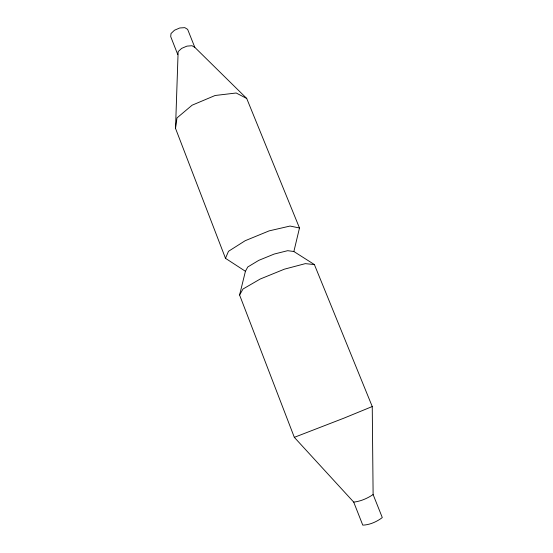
<?xml version="1.0" encoding="UTF-8"?>
<svg xmlns="http://www.w3.org/2000/svg" width="553" height="553" viewBox="0 0 553 553"><rect width="100%" height="100%" fill="white"/><g stroke="black" fill="none" stroke-linecap="round" stroke-linejoin="round"><path stroke-width="0.83" d="M245.428 271.288L225.493 258.32L175.522 128.379L178.135 51.629L181.64 48.388L186.955 46.12L191.995 45.726L194.801 47.33L246.707 98.448L299.491 227.995L293.871 251.511L314.387 264.555L372.245 406.538L373.116 494.548L382.296 517.567C376.842 521.742 369.646 524.949 362.768 525.136L353.713 502.103L294.327 437.34L239.587 294.991L245.428 271.288L247.751 266.995L258.742 260.366L274.17 254.062L287.664 250.682L293.871 251.511M175.522 128.379L176.988 117.927L192.112 105.194L215.11 95.496L236.166 93.001L246.707 98.448M225.493 258.32L228.479 251.311L245.179 240.714L269.131 230.877L290.069 226.046L299.491 227.995M239.587 294.991L243.03 288.998L260.187 279.037L284.408 269.166L305.304 263.643L314.387 264.555M373.116 494.548C367.42 498.377 360.549 501.391 353.713 502.103M372.245 406.538L343.869 418.179L294.327 437.34M194.801 47.33L187.633 29.364L184.799 27.65L179.76 27.975L174.472 30.235L171.015 33.539L170.704 36.595L177.776 54.574"/></g></svg>
